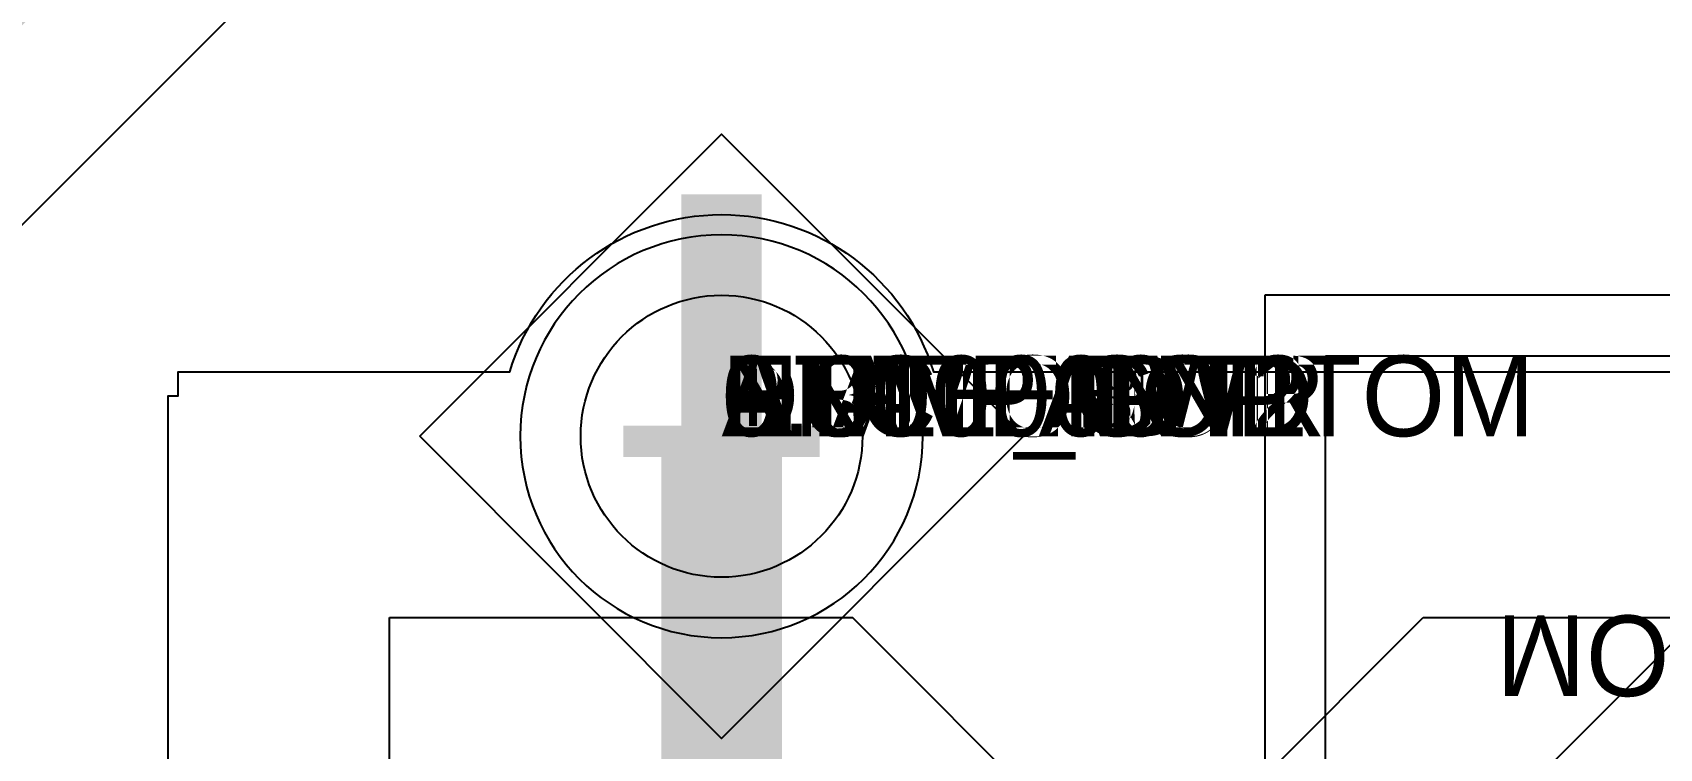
# Model space of a CAD drawing. Extents: x 0 to 323, y 0 to 320.
# Drawn here: x 24.001 to 28.043, y 209.18 to 210.958 of the extents above; entities that cross this region are included whole.
import ezdxf
from ezdxf.enums import TextEntityAlignment as Align

# ---------------------------------------------------------------- set-up
doc = ezdxf.new("R2010")
doc.units = 0
doc.header["$MEASUREMENT"] = 0
doc.layers.get('0').update_dxf_attribs({"linetype": 'CONTINUOUS'})
for name, color, linetype in [('CDN_FIGURES', 7, 'CONTINUOUS'), ('ETCH_BOTTOM', 7, 'CONTINUOUS'), ('ETCH_GND', 3, 'CONTINUOUS'), ('ETCH_INT1', 4, 'CONTINUOUS'), ('ETCH_INT2', 5, 'CONTINUOUS'), ('ETCH_PWR', 6, 'CONTINUOUS'), ('ETCH_TOP', 2, 'CONTINUOUS'), ('MANUFACTURING_NCLEGEND-1-6', 8, 'CONTINUOUS')]:
    doc.layers.add(name, color=color, linetype=linetype)

# ---------------------------------------------------------------- blocks, each defined once
blk = doc.blocks.new('PAD_INFO')
for tag in ['SHAPE_TYPE', 'PAD_HEIGHT', 'PAD_LAYER', 'PAD_TYPE', 'PAD_WIDTH']:
    blk.add_attdef(tag, (0, 0), '', height=0.2)
at = {"flags": 2}
blk.add_attdef('CDN_TYPE', (0, 0), '', height=0.2, dxfattribs=at)
blk = doc.blocks.new('DRILL_INFO')
at = {"flags": 2}
blk.add_attdef('CDN_TYPE', (0, 0), '', height=0.2, dxfattribs=at)
for tag in ['FSHAPE', 'FCHAR', 'DRILL_HEIGHT', 'DIAMETER', 'PLATED', 'DRILL_WIDTH']:
    blk.add_attdef(tag, (0, 0), '', height=0.2)
blk = doc.blocks.new('VIA0700X0300')
at = {"layer": 'ETCH_BOTTOM'}
blk.add_circle((0, 0), 0.35, dxfattribs=at)
at = {"layer": 'ETCH_GND'}
blk.add_circle((0, 0), 0.35, dxfattribs=at)
at = {"layer": 'ETCH_INT1'}
blk.add_circle((0, 0), 0.35, dxfattribs=at)
at = {"layer": 'ETCH_INT2'}
blk.add_circle((0, 0), 0.35, dxfattribs=at)
at = {"layer": 'ETCH_PWR'}
blk.add_circle((0, 0), 0.35, dxfattribs=at)
at = {"layer": 'ETCH_TOP'}
blk.add_circle((0, 0), 0.35, dxfattribs=at)
ref = blk.add_blockref('PAD_INFO', (0, 0))
ref.add_attrib('PAD_LAYER', 'ETCH_TOP', (0, 0), dxfattribs={"height": 0.2})
ref.add_attrib('SHAPE_TYPE', 'NULL', (0, 0), dxfattribs={"height": 0.2})
ref.add_attrib('PAD_TYPE', 'ANTIPAD', (0, 0), dxfattribs={"height": 0.2})
ref.add_attrib('PAD_WIDTH', '0.000000', (0, 0), dxfattribs={"height": 0.2})
ref.add_attrib('PAD_HEIGHT', '0.000000', (0, 0), dxfattribs={"height": 0.2})
ref = blk.add_blockref('PAD_INFO', (0, 0))
ref.add_attrib('PAD_LAYER', 'ETCH_GND', (0, 0), dxfattribs={"height": 0.2})
ref.add_attrib('SHAPE_TYPE', 'NULL', (0, 0), dxfattribs={"height": 0.2})
ref.add_attrib('PAD_TYPE', 'ANTIPAD', (0, 0), dxfattribs={"height": 0.2})
ref.add_attrib('PAD_WIDTH', '0.000000', (0, 0), dxfattribs={"height": 0.2})
ref.add_attrib('PAD_HEIGHT', '0.000000', (0, 0), dxfattribs={"height": 0.2})
ref = blk.add_blockref('PAD_INFO', (0, 0))
ref.add_attrib('PAD_LAYER', 'ETCH_INT1', (0, 0), dxfattribs={"height": 0.2})
ref.add_attrib('SHAPE_TYPE', 'NULL', (0, 0), dxfattribs={"height": 0.2})
ref.add_attrib('PAD_TYPE', 'ANTIPAD', (0, 0), dxfattribs={"height": 0.2})
ref.add_attrib('PAD_WIDTH', '0.000000', (0, 0), dxfattribs={"height": 0.2})
ref.add_attrib('PAD_HEIGHT', '0.000000', (0, 0), dxfattribs={"height": 0.2})
ref = blk.add_blockref('PAD_INFO', (0, 0))
ref.add_attrib('PAD_LAYER', 'ETCH_INT2', (0, 0), dxfattribs={"height": 0.2})
ref.add_attrib('SHAPE_TYPE', 'NULL', (0, 0), dxfattribs={"height": 0.2})
ref.add_attrib('PAD_TYPE', 'ANTIPAD', (0, 0), dxfattribs={"height": 0.2})
ref.add_attrib('PAD_WIDTH', '0.000000', (0, 0), dxfattribs={"height": 0.2})
ref.add_attrib('PAD_HEIGHT', '0.000000', (0, 0), dxfattribs={"height": 0.2})
ref = blk.add_blockref('PAD_INFO', (0, 0))
ref.add_attrib('PAD_LAYER', 'ETCH_PWR', (0, 0), dxfattribs={"height": 0.2})
ref.add_attrib('SHAPE_TYPE', 'NULL', (0, 0), dxfattribs={"height": 0.2})
ref.add_attrib('PAD_TYPE', 'ANTIPAD', (0, 0), dxfattribs={"height": 0.2})
ref.add_attrib('PAD_WIDTH', '0.000000', (0, 0), dxfattribs={"height": 0.2})
ref.add_attrib('PAD_HEIGHT', '0.000000', (0, 0), dxfattribs={"height": 0.2})
ref = blk.add_blockref('PAD_INFO', (0, 0))
ref.add_attrib('PAD_LAYER', 'ETCH_BOTTOM', (0, 0), dxfattribs={"height": 0.2})
ref.add_attrib('SHAPE_TYPE', 'NULL', (0, 0), dxfattribs={"height": 0.2})
ref.add_attrib('PAD_TYPE', 'ANTIPAD', (0, 0), dxfattribs={"height": 0.2})
ref.add_attrib('PAD_WIDTH', '0.000000', (0, 0), dxfattribs={"height": 0.2})
ref.add_attrib('PAD_HEIGHT', '0.000000', (0, 0), dxfattribs={"height": 0.2})
ref = blk.add_blockref('PAD_INFO', (0, 0))
ref.add_attrib('PAD_LAYER', 'ETCH_TOP', (0, 0), dxfattribs={"height": 0.2})
ref.add_attrib('SHAPE_TYPE', 'NULL', (0, 0), dxfattribs={"height": 0.2})
ref.add_attrib('PAD_TYPE', 'THERMAL', (0, 0), dxfattribs={"height": 0.2})
ref.add_attrib('PAD_WIDTH', '0.000000', (0, 0), dxfattribs={"height": 0.2})
ref.add_attrib('PAD_HEIGHT', '0.000000', (0, 0), dxfattribs={"height": 0.2})
ref = blk.add_blockref('PAD_INFO', (0, 0))
ref.add_attrib('PAD_LAYER', 'ETCH_GND', (0, 0), dxfattribs={"height": 0.2})
ref.add_attrib('SHAPE_TYPE', 'NULL', (0, 0), dxfattribs={"height": 0.2})
ref.add_attrib('PAD_TYPE', 'THERMAL', (0, 0), dxfattribs={"height": 0.2})
ref.add_attrib('PAD_WIDTH', '0.000000', (0, 0), dxfattribs={"height": 0.2})
ref.add_attrib('PAD_HEIGHT', '0.000000', (0, 0), dxfattribs={"height": 0.2})
ref = blk.add_blockref('PAD_INFO', (0, 0))
ref.add_attrib('PAD_LAYER', 'ETCH_INT1', (0, 0), dxfattribs={"height": 0.2})
ref.add_attrib('SHAPE_TYPE', 'NULL', (0, 0), dxfattribs={"height": 0.2})
ref.add_attrib('PAD_TYPE', 'THERMAL', (0, 0), dxfattribs={"height": 0.2})
ref.add_attrib('PAD_WIDTH', '0.000000', (0, 0), dxfattribs={"height": 0.2})
ref.add_attrib('PAD_HEIGHT', '0.000000', (0, 0), dxfattribs={"height": 0.2})
ref = blk.add_blockref('PAD_INFO', (0, 0))
ref.add_attrib('PAD_LAYER', 'ETCH_INT2', (0, 0), dxfattribs={"height": 0.2})
ref.add_attrib('SHAPE_TYPE', 'NULL', (0, 0), dxfattribs={"height": 0.2})
ref.add_attrib('PAD_TYPE', 'THERMAL', (0, 0), dxfattribs={"height": 0.2})
ref.add_attrib('PAD_WIDTH', '0.000000', (0, 0), dxfattribs={"height": 0.2})
ref.add_attrib('PAD_HEIGHT', '0.000000', (0, 0), dxfattribs={"height": 0.2})
ref = blk.add_blockref('PAD_INFO', (0, 0))
ref.add_attrib('PAD_LAYER', 'ETCH_PWR', (0, 0), dxfattribs={"height": 0.2})
ref.add_attrib('SHAPE_TYPE', 'NULL', (0, 0), dxfattribs={"height": 0.2})
ref.add_attrib('PAD_TYPE', 'THERMAL', (0, 0), dxfattribs={"height": 0.2})
ref.add_attrib('PAD_WIDTH', '0.000000', (0, 0), dxfattribs={"height": 0.2})
ref.add_attrib('PAD_HEIGHT', '0.000000', (0, 0), dxfattribs={"height": 0.2})
ref = blk.add_blockref('PAD_INFO', (0, 0))
ref.add_attrib('PAD_LAYER', 'ETCH_BOTTOM', (0, 0), dxfattribs={"height": 0.2})
ref.add_attrib('SHAPE_TYPE', 'NULL', (0, 0), dxfattribs={"height": 0.2})
ref.add_attrib('PAD_TYPE', 'THERMAL', (0, 0), dxfattribs={"height": 0.2})
ref.add_attrib('PAD_WIDTH', '0.000000', (0, 0), dxfattribs={"height": 0.2})
ref.add_attrib('PAD_HEIGHT', '0.000000', (0, 0), dxfattribs={"height": 0.2})
ref = blk.add_blockref('PAD_INFO', (0, 0))
ref.add_attrib('PAD_LAYER', 'ETCH_TOP', (0, 0), dxfattribs={"height": 0.2})
ref.add_attrib('SHAPE_TYPE', 'CIRCLE', (0, 0), dxfattribs={"height": 0.2})
ref.add_attrib('PAD_TYPE', 'REGULAR', (0, 0), dxfattribs={"height": 0.2})
ref.add_attrib('PAD_WIDTH', '0.700000', (0, 0), dxfattribs={"height": 0.2})
ref.add_attrib('PAD_HEIGHT', '0.700000', (0, 0), dxfattribs={"height": 0.2})
ref = blk.add_blockref('PAD_INFO', (0, 0))
ref.add_attrib('PAD_LAYER', 'ETCH_GND', (0, 0), dxfattribs={"height": 0.2})
ref.add_attrib('SHAPE_TYPE', 'CIRCLE', (0, 0), dxfattribs={"height": 0.2})
ref.add_attrib('PAD_TYPE', 'REGULAR', (0, 0), dxfattribs={"height": 0.2})
ref.add_attrib('PAD_WIDTH', '0.700000', (0, 0), dxfattribs={"height": 0.2})
ref.add_attrib('PAD_HEIGHT', '0.700000', (0, 0), dxfattribs={"height": 0.2})
ref = blk.add_blockref('PAD_INFO', (0, 0))
ref.add_attrib('PAD_LAYER', 'ETCH_INT1', (0, 0), dxfattribs={"height": 0.2})
ref.add_attrib('SHAPE_TYPE', 'CIRCLE', (0, 0), dxfattribs={"height": 0.2})
ref.add_attrib('PAD_TYPE', 'REGULAR', (0, 0), dxfattribs={"height": 0.2})
ref.add_attrib('PAD_WIDTH', '0.700000', (0, 0), dxfattribs={"height": 0.2})
ref.add_attrib('PAD_HEIGHT', '0.700000', (0, 0), dxfattribs={"height": 0.2})
ref = blk.add_blockref('PAD_INFO', (0, 0))
ref.add_attrib('PAD_LAYER', 'ETCH_INT2', (0, 0), dxfattribs={"height": 0.2})
ref.add_attrib('SHAPE_TYPE', 'CIRCLE', (0, 0), dxfattribs={"height": 0.2})
ref.add_attrib('PAD_TYPE', 'REGULAR', (0, 0), dxfattribs={"height": 0.2})
ref.add_attrib('PAD_WIDTH', '0.700000', (0, 0), dxfattribs={"height": 0.2})
ref.add_attrib('PAD_HEIGHT', '0.700000', (0, 0), dxfattribs={"height": 0.2})
ref = blk.add_blockref('PAD_INFO', (0, 0))
ref.add_attrib('PAD_LAYER', 'ETCH_PWR', (0, 0), dxfattribs={"height": 0.2})
ref.add_attrib('SHAPE_TYPE', 'CIRCLE', (0, 0), dxfattribs={"height": 0.2})
ref.add_attrib('PAD_TYPE', 'REGULAR', (0, 0), dxfattribs={"height": 0.2})
ref.add_attrib('PAD_WIDTH', '0.700000', (0, 0), dxfattribs={"height": 0.2})
ref.add_attrib('PAD_HEIGHT', '0.700000', (0, 0), dxfattribs={"height": 0.2})
ref = blk.add_blockref('PAD_INFO', (0, 0))
ref.add_attrib('PAD_LAYER', 'ETCH_BOTTOM', (0, 0), dxfattribs={"height": 0.2})
ref.add_attrib('SHAPE_TYPE', 'CIRCLE', (0, 0), dxfattribs={"height": 0.2})
ref.add_attrib('PAD_TYPE', 'REGULAR', (0, 0), dxfattribs={"height": 0.2})
ref.add_attrib('PAD_WIDTH', '0.700000', (0, 0), dxfattribs={"height": 0.2})
ref.add_attrib('PAD_HEIGHT', '0.700000', (0, 0), dxfattribs={"height": 0.2})
ref = blk.add_blockref('DRILL_INFO', (0, 0))
ref.add_attrib('DIAMETER', '0.300000', (0, 0), dxfattribs={"height": 0.2})
ref.add_attrib('PLATED', 'PLATED', (0, 0), dxfattribs={"height": 0.2})
ref.add_attrib('FSHAPE', 'DIAMOND', (0, 0), dxfattribs={"height": 0.2})
ref.add_attrib('FCHAR', '+', (0, 0), dxfattribs={"height": 0.2})
ref.add_attrib('DRILL_WIDTH', '1.500000', (0, 0), dxfattribs={"height": 0.2})
ref.add_attrib('DRILL_HEIGHT', '1.500000', (0, 0), dxfattribs={"height": 0.2})
for tag in ['CDN_TYPE', 'PIN']:
    blk.add_attdef(tag, (0, 0), '', height=0.2)
at = {"flags": 2}
for tag in ['PSTKNAME', 'BBV']:
    blk.add_attdef(tag, (0, 0), '', height=0.2, dxfattribs=at)
blk = doc.blocks.new('FIGURE_DIAMOND')
at = {"layer": 'CDN_FIGURES'}
blk.add_lwpolyline([(-0.5, 0), (0, 0.5), (0.5, 0), (0, -0.5)], close=True, dxfattribs=at)
blk = doc.blocks.new('RC1650X2700TS_C1')
at = {"layer": 'ETCH_TOP'}
blk.add_lwpolyline([(0.825, 1.35), (-0.325, 1.35), (-0.825, 0.85), (-0.825, -1.35), (0.825, -1.35)], close=True, dxfattribs=at)
for tag in ['CDN_TYPE', 'PIN']:
    blk.add_attdef(tag, (0, 0), '', height=0.2)
at = {"flags": 2}
for tag in ['PSTKNAME', 'BBV']:
    blk.add_attdef(tag, (0, 0), '', height=0.2, dxfattribs=at)
blk = doc.blocks.new('RC1650X2700TS_C')
at = {"layer": 'ETCH_TOP'}
blk.add_lwpolyline([(-0.825, 1.35), (0.325, 1.35), (0.825, 0.85), (0.825, -1.35), (-0.825, -1.35)], close=True, dxfattribs=at)
ref = blk.add_blockref('PAD_INFO', (0, 0))
ref.add_attrib('PAD_LAYER', 'ETCH_TOP', (0, 0), dxfattribs={"height": 0.2})
ref.add_attrib('SHAPE_TYPE', 'NULL', (0, 0), dxfattribs={"height": 0.2})
ref.add_attrib('PAD_TYPE', 'ANTIPAD', (0, 0), dxfattribs={"height": 0.2})
ref.add_attrib('PAD_WIDTH', '0.000000', (0, 0), dxfattribs={"height": 0.2})
ref.add_attrib('PAD_HEIGHT', '0.000000', (0, 0), dxfattribs={"height": 0.2})
ref = blk.add_blockref('PAD_INFO', (0, 0))
ref.add_attrib('PAD_LAYER', 'ETCH_GND', (0, 0), dxfattribs={"height": 0.2})
ref.add_attrib('SHAPE_TYPE', 'NULL', (0, 0), dxfattribs={"height": 0.2})
ref.add_attrib('PAD_TYPE', 'ANTIPAD', (0, 0), dxfattribs={"height": 0.2})
ref.add_attrib('PAD_WIDTH', '0.000000', (0, 0), dxfattribs={"height": 0.2})
ref.add_attrib('PAD_HEIGHT', '0.000000', (0, 0), dxfattribs={"height": 0.2})
ref = blk.add_blockref('PAD_INFO', (0, 0))
ref.add_attrib('PAD_LAYER', 'ETCH_INT1', (0, 0), dxfattribs={"height": 0.2})
ref.add_attrib('SHAPE_TYPE', 'NULL', (0, 0), dxfattribs={"height": 0.2})
ref.add_attrib('PAD_TYPE', 'ANTIPAD', (0, 0), dxfattribs={"height": 0.2})
ref.add_attrib('PAD_WIDTH', '0.000000', (0, 0), dxfattribs={"height": 0.2})
ref.add_attrib('PAD_HEIGHT', '0.000000', (0, 0), dxfattribs={"height": 0.2})
ref = blk.add_blockref('PAD_INFO', (0, 0))
ref.add_attrib('PAD_LAYER', 'ETCH_INT2', (0, 0), dxfattribs={"height": 0.2})
ref.add_attrib('SHAPE_TYPE', 'NULL', (0, 0), dxfattribs={"height": 0.2})
ref.add_attrib('PAD_TYPE', 'ANTIPAD', (0, 0), dxfattribs={"height": 0.2})
ref.add_attrib('PAD_WIDTH', '0.000000', (0, 0), dxfattribs={"height": 0.2})
ref.add_attrib('PAD_HEIGHT', '0.000000', (0, 0), dxfattribs={"height": 0.2})
ref = blk.add_blockref('PAD_INFO', (0, 0))
ref.add_attrib('PAD_LAYER', 'ETCH_PWR', (0, 0), dxfattribs={"height": 0.2})
ref.add_attrib('SHAPE_TYPE', 'NULL', (0, 0), dxfattribs={"height": 0.2})
ref.add_attrib('PAD_TYPE', 'ANTIPAD', (0, 0), dxfattribs={"height": 0.2})
ref.add_attrib('PAD_WIDTH', '0.000000', (0, 0), dxfattribs={"height": 0.2})
ref.add_attrib('PAD_HEIGHT', '0.000000', (0, 0), dxfattribs={"height": 0.2})
ref = blk.add_blockref('PAD_INFO', (0, 0))
ref.add_attrib('PAD_LAYER', 'ETCH_BOTTOM', (0, 0), dxfattribs={"height": 0.2})
ref.add_attrib('SHAPE_TYPE', 'NULL', (0, 0), dxfattribs={"height": 0.2})
ref.add_attrib('PAD_TYPE', 'ANTIPAD', (0, 0), dxfattribs={"height": 0.2})
ref.add_attrib('PAD_WIDTH', '0.000000', (0, 0), dxfattribs={"height": 0.2})
ref.add_attrib('PAD_HEIGHT', '0.000000', (0, 0), dxfattribs={"height": 0.2})
ref = blk.add_blockref('PAD_INFO', (0, 0))
ref.add_attrib('PAD_LAYER', 'ETCH_TOP', (0, 0), dxfattribs={"height": 0.2})
ref.add_attrib('SHAPE_TYPE', 'NULL', (0, 0), dxfattribs={"height": 0.2})
ref.add_attrib('PAD_TYPE', 'THERMAL', (0, 0), dxfattribs={"height": 0.2})
ref.add_attrib('PAD_WIDTH', '0.000000', (0, 0), dxfattribs={"height": 0.2})
ref.add_attrib('PAD_HEIGHT', '0.000000', (0, 0), dxfattribs={"height": 0.2})
ref = blk.add_blockref('PAD_INFO', (0, 0))
ref.add_attrib('PAD_LAYER', 'ETCH_GND', (0, 0), dxfattribs={"height": 0.2})
ref.add_attrib('SHAPE_TYPE', 'NULL', (0, 0), dxfattribs={"height": 0.2})
ref.add_attrib('PAD_TYPE', 'THERMAL', (0, 0), dxfattribs={"height": 0.2})
ref.add_attrib('PAD_WIDTH', '0.000000', (0, 0), dxfattribs={"height": 0.2})
ref.add_attrib('PAD_HEIGHT', '0.000000', (0, 0), dxfattribs={"height": 0.2})
ref = blk.add_blockref('PAD_INFO', (0, 0))
ref.add_attrib('PAD_LAYER', 'ETCH_INT1', (0, 0), dxfattribs={"height": 0.2})
ref.add_attrib('SHAPE_TYPE', 'NULL', (0, 0), dxfattribs={"height": 0.2})
ref.add_attrib('PAD_TYPE', 'THERMAL', (0, 0), dxfattribs={"height": 0.2})
ref.add_attrib('PAD_WIDTH', '0.000000', (0, 0), dxfattribs={"height": 0.2})
ref.add_attrib('PAD_HEIGHT', '0.000000', (0, 0), dxfattribs={"height": 0.2})
ref = blk.add_blockref('PAD_INFO', (0, 0))
ref.add_attrib('PAD_LAYER', 'ETCH_INT2', (0, 0), dxfattribs={"height": 0.2})
ref.add_attrib('SHAPE_TYPE', 'NULL', (0, 0), dxfattribs={"height": 0.2})
ref.add_attrib('PAD_TYPE', 'THERMAL', (0, 0), dxfattribs={"height": 0.2})
ref.add_attrib('PAD_WIDTH', '0.000000', (0, 0), dxfattribs={"height": 0.2})
ref.add_attrib('PAD_HEIGHT', '0.000000', (0, 0), dxfattribs={"height": 0.2})
ref = blk.add_blockref('PAD_INFO', (0, 0))
ref.add_attrib('PAD_LAYER', 'ETCH_PWR', (0, 0), dxfattribs={"height": 0.2})
ref.add_attrib('SHAPE_TYPE', 'NULL', (0, 0), dxfattribs={"height": 0.2})
ref.add_attrib('PAD_TYPE', 'THERMAL', (0, 0), dxfattribs={"height": 0.2})
ref.add_attrib('PAD_WIDTH', '0.000000', (0, 0), dxfattribs={"height": 0.2})
ref.add_attrib('PAD_HEIGHT', '0.000000', (0, 0), dxfattribs={"height": 0.2})
ref = blk.add_blockref('PAD_INFO', (0, 0))
ref.add_attrib('PAD_LAYER', 'ETCH_BOTTOM', (0, 0), dxfattribs={"height": 0.2})
ref.add_attrib('SHAPE_TYPE', 'NULL', (0, 0), dxfattribs={"height": 0.2})
ref.add_attrib('PAD_TYPE', 'THERMAL', (0, 0), dxfattribs={"height": 0.2})
ref.add_attrib('PAD_WIDTH', '0.000000', (0, 0), dxfattribs={"height": 0.2})
ref.add_attrib('PAD_HEIGHT', '0.000000', (0, 0), dxfattribs={"height": 0.2})
ref = blk.add_blockref('PAD_INFO', (0, 0))
ref.add_attrib('PAD_LAYER', 'ETCH_GND', (0, 0), dxfattribs={"height": 0.2})
ref.add_attrib('SHAPE_TYPE', 'NULL', (0, 0), dxfattribs={"height": 0.2})
ref.add_attrib('PAD_TYPE', 'REGULAR', (0, 0), dxfattribs={"height": 0.2})
ref.add_attrib('PAD_WIDTH', '0.000000', (0, 0), dxfattribs={"height": 0.2})
ref.add_attrib('PAD_HEIGHT', '0.000000', (0, 0), dxfattribs={"height": 0.2})
ref = blk.add_blockref('PAD_INFO', (0, 0))
ref.add_attrib('PAD_LAYER', 'ETCH_INT1', (0, 0), dxfattribs={"height": 0.2})
ref.add_attrib('SHAPE_TYPE', 'NULL', (0, 0), dxfattribs={"height": 0.2})
ref.add_attrib('PAD_TYPE', 'REGULAR', (0, 0), dxfattribs={"height": 0.2})
ref.add_attrib('PAD_WIDTH', '0.000000', (0, 0), dxfattribs={"height": 0.2})
ref.add_attrib('PAD_HEIGHT', '0.000000', (0, 0), dxfattribs={"height": 0.2})
ref = blk.add_blockref('PAD_INFO', (0, 0))
ref.add_attrib('PAD_LAYER', 'ETCH_INT2', (0, 0), dxfattribs={"height": 0.2})
ref.add_attrib('SHAPE_TYPE', 'NULL', (0, 0), dxfattribs={"height": 0.2})
ref.add_attrib('PAD_TYPE', 'REGULAR', (0, 0), dxfattribs={"height": 0.2})
ref.add_attrib('PAD_WIDTH', '0.000000', (0, 0), dxfattribs={"height": 0.2})
ref.add_attrib('PAD_HEIGHT', '0.000000', (0, 0), dxfattribs={"height": 0.2})
ref = blk.add_blockref('PAD_INFO', (0, 0))
ref.add_attrib('PAD_LAYER', 'ETCH_PWR', (0, 0), dxfattribs={"height": 0.2})
ref.add_attrib('SHAPE_TYPE', 'NULL', (0, 0), dxfattribs={"height": 0.2})
ref.add_attrib('PAD_TYPE', 'REGULAR', (0, 0), dxfattribs={"height": 0.2})
ref.add_attrib('PAD_WIDTH', '0.000000', (0, 0), dxfattribs={"height": 0.2})
ref.add_attrib('PAD_HEIGHT', '0.000000', (0, 0), dxfattribs={"height": 0.2})
ref = blk.add_blockref('PAD_INFO', (0, 0))
ref.add_attrib('PAD_LAYER', 'ETCH_BOTTOM', (0, 0), dxfattribs={"height": 0.2})
ref.add_attrib('SHAPE_TYPE', 'NULL', (0, 0), dxfattribs={"height": 0.2})
ref.add_attrib('PAD_TYPE', 'REGULAR', (0, 0), dxfattribs={"height": 0.2})
ref.add_attrib('PAD_WIDTH', '0.000000', (0, 0), dxfattribs={"height": 0.2})
ref.add_attrib('PAD_HEIGHT', '0.000000', (0, 0), dxfattribs={"height": 0.2})
ref = blk.add_blockref('DRILL_INFO', (0, 0))
ref.add_attrib('DIAMETER', '0.000000', (0, 0), dxfattribs={"height": 0.2})
ref.add_attrib('PLATED', 'PLATED', (0, 0), dxfattribs={"height": 0.2})
ref.add_attrib('FSHAPE', 'NULL', (0, 0), dxfattribs={"height": 0.2})
ref.add_attrib('DRILL_WIDTH', '0.000000', (0, 0), dxfattribs={"height": 0.2})
ref.add_attrib('DRILL_HEIGHT', '0.000000', (0, 0), dxfattribs={"height": 0.2})
ref = blk.add_blockref('PAD_INFO', (0, 0))
ref.add_attrib('PAD_LAYER', 'ETCH_TOP', (0, 0), dxfattribs={"height": 0.2})
ref.add_attrib('SHAPE_TYPE', 'SHAPE', (0, 0), dxfattribs={"height": 0.2})
ref.add_attrib('PAD_TYPE', 'REGULAR', (0, 0), dxfattribs={"height": 0.2})
ref.add_attrib('PAD_WIDTH', '1.650000', (0, 0), dxfattribs={"height": 0.2})
ref.add_attrib('PAD_HEIGHT', '2.700000', (0, 0), dxfattribs={"height": 0.2})
for tag in ['CDN_TYPE', 'PIN']:
    blk.add_attdef(tag, (0, 0), '', height=0.2)
at = {"flags": 2}
for tag in ['PSTKNAME', 'BBV']:
    blk.add_attdef(tag, (0, 0), '', height=0.2, dxfattribs=at)
blk = doc.blocks.new('F94')
at = {"layer": 'ETCH_TOP'}
ref = blk.add_blockref('RC1650X2700TS_C', (0, 0), dxfattribs=at)
ref.add_attrib('CDN_TYPE', 'PIN', (0, 0), dxfattribs={"height": 0.2})
ref.add_attrib('PIN', '1', (0, 0), dxfattribs={"height": 0.2})
blk.add_blockref('RC1650X2700TS_C1', (2.75, 0), dxfattribs=at)
at = {"flags": 2}
for tag in ['SYMBOL_TYPE', 'CDN_TYPE', 'REFDES']:
    blk.add_attdef(tag, (0, 0), '', height=0.2, dxfattribs=at)

msp = doc.modelspace()

# ---------------------------------------------------------------- linework, layer by layer
at = {"layer": 'ETCH_BOTTOM'}
for points in [[(25.7126, 209.9555, 0.2, 0.2, 0), (25.7126, 210.5563, 0.2, 0.2, 0)], [(25.7126, 208.1555, 0.3, 0.3, 0), (25.7126, 209.9555, 0.3, 0.3, 0)]]:
    msp.add_lwpolyline(points, format="xyseb", dxfattribs=at)
msp.add_lwpolyline([(29.8377, 206.2554), (24.3375, 206.2554), (24.3375, 207.6791, -0.577297), (24.3375, 208.6319), (24.3375, 210.0556), (24.3626, 210.0556), (24.3626, 210.1155), (25.1863, 210.1155, -0.741181), (26.2389, 210.1155), (29.9726, 210.1155), (29.9726, 210.0213, -0.260195), (30.2577, 209.5105), (30.2577, 209.3505, -0.198912), (30.0819, 208.9262), (29.9726, 208.8168), (29.9726, 206.4155), (29.8377, 206.4155)], format="xyb", close=True, dxfattribs=at)
at = {"layer": 'ETCH_INT1'}
msp.add_lwpolyline([(13.7719, 199.152), (14.5755, 199.9556), (15.2576, 199.9556, -2.357659), (16.7676, 199.9556), (17.9055, 199.9556), (27.4555, 209.5056), (29.1575, 209.5056, -1.009846), (30.1577, 209.5056), (36.1485, 209.5056, -70.921901), (36.1767, 209.5056), (43.5124, 209.5056, -1.999001), (44.3128, 209.5056), (47.1197, 209.5056), (47.4615, 209.1638, -1.380621), (48.3197, 208.7556), (48.3555, 208.7556), (48.5805, 208.9806), (60.2612, 208.9806)], format="xyb", dxfattribs=at)
msp.add_lwpolyline([(26.2127, 209.9555, 1), (25.2125, 209.9555, 1)], format="xyb", close=True, dxfattribs=at)
at = {"layer": 'ETCH_INT2'}
msp.add_lwpolyline([(26.2127, 209.9555, 1), (25.2125, 209.9555, 1)], format="xyb", close=True, dxfattribs=at)
at = {"layer": 'ETCH_PWR'}
for points in [[(57.8321, 210.3056, 1.162872), (56.8431, 210.3056), (40.3457, 210.3056, 0.577293), (39.4795, 210.3056), (36.5626, 210.3056, 0.4999), (35.7626, 210.3056), (27.0625, 210.3056), (27.0625, 206.2554), (27.1127, 206.2554), (27.1626, 206.2055), (30.1626, 206.2055), (30.1626, 201.7555), (31.5126, 200.4055), (47.7855, 200.4055, 0.73386), (48.7397, 200.4055), (50.2542, 200.4055, 0.654735), (51.171, 200.4055), (84.1295, 200.4055, 1.731876)], [(48.3882, 205.4555), (35.6626, 205.4555), (33.6126, 207.5055), (31.6626, 207.5055), (30.5626, 206.4055), (27.2126, 206.4055), (27.2126, 210.1555), (35.5631, 210.1555, -0.438438), (35.6641, 210.0459, 1.084322), (36.6611, 210.0459, -0.438438), (36.7621, 210.1555), (39.3111, 210.1555, -0.413636), (39.4125, 210.0543, 0.997603), (40.4127, 210.0543, -0.413636), (40.5141, 210.1555), (43.3649, 210.1555, -0.545308), (43.4572, 210.0122, 1.552073), (44.368, 210.0122, -0.545308), (44.4603, 210.1555), (54.1761, 210.1555, -0.739728)]]:
    msp.add_lwpolyline(points, format="xyb", dxfattribs=at)
msp.add_lwpolyline([(26.2127, 209.9555, 1), (25.2125, 209.9555, 1)], format="xyb", close=True, dxfattribs=at)
at = {"layer": 'ETCH_TOP'}
for points, format in [([(16.0126, 203.2255, 0.3, 0.3, 0), (27.7976, 215.0105, 0.3, 0.3, 0), (30.6459, 215.0105, 0.3, 0.3, 0), (30.6909, 215.0555, 0.3, 0.3, 0), (31.2295, 215.0555, 0.3, 0.3, 0), (31.2745, 215.0105, 0.3, 0.3, 0), (31.8507, 215.0105, 0.3, 0.3, 0), (31.8957, 215.0555, 0.3, 0.3, 0), (32.4343, 215.0555, 0.3, 0.3, 0), (32.4793, 215.0105, 0.3, 0.3, 0), (66.9459, 215.0105, 0.3, 0.3, 0), (67.1409, 215.2055, 0.3, 0.3, 0), (68.8843, 215.2055, 0.3, 0.3, 0), (69.3343, 214.7555, 0.3, 0.3, 0), (85.0909, 214.7555, 0.3, 0.3, 0), (85.1409, 214.8055, 0.3, 0.3, 0), (85.6795, 214.8055, 0.3, 0.3, 0), (85.7295, 214.7555, 0.3, 0.3, 0), (86.2957, 214.7555, 0.3, 0.3, 0), (86.3457, 214.8055, 0.3, 0.3, 0), (86.8843, 214.8055, 0.3, 0.3, 0), (86.9343, 214.7555, 0.3, 0.3, 0), (140.4409, 214.7555, 0.3, 0.3, 0)], "xyseb"), ([(49.0591, 214.5104), (32.5919, 214.5104, -0.129563), (32.5853, 214.2556), (33.5127, 214.2556), (33.5127, 211.9171), (34.3352, 211.9171), (34.3352, 209.5469), (30.2577, 209.5469), (30.2577, 209.5105, -1), (29.0575, 209.5105), (29.0575, 209.5469), (28.79, 209.5469), (28.79, 211.9171), (29.6625, 211.9171), (29.6625, 214.2556), (30.48, 214.2556, -0.129563), (30.4734, 214.5104), (28.0047, 214.5104), (17.0986, 203.6042, -4.370474)], "xyb")]:
    msp.add_lwpolyline(points, format=format, dxfattribs=at)

# ---------------------------------------------------------------- block references
at = {"xscale": -1}
msp.add_blockref('F94', (28.4626, 208.1555), dxfattribs=at)
at = {"layer": 'ETCH_TOP'}
msp.add_blockref('VIA0700X0300', (25.7126, 209.9555), dxfattribs=at)
at = {"layer": 'ETCH_TOP', "rotation": 180}
msp.add_blockref('VIA0700X0300', (29.6576, 209.5105), dxfattribs=at)
at = {"layer": 'MANUFACTURING_NCLEGEND-1-6', "xscale": 1.5, "yscale": 1.5}
msp.add_blockref('FIGURE_DIAMOND', (25.7126, 209.9555), dxfattribs=at)

# ---------------------------------------------------------------- texts
at = {"layer": 'MANUFACTURING_NCLEGEND-1-6'}
msp.add_text('+', height=0.75, dxfattribs=at).set_placement((25.7126, 209.9555), align=Align.MIDDLE_CENTER)

doc.saveas('drawing.dxf')
